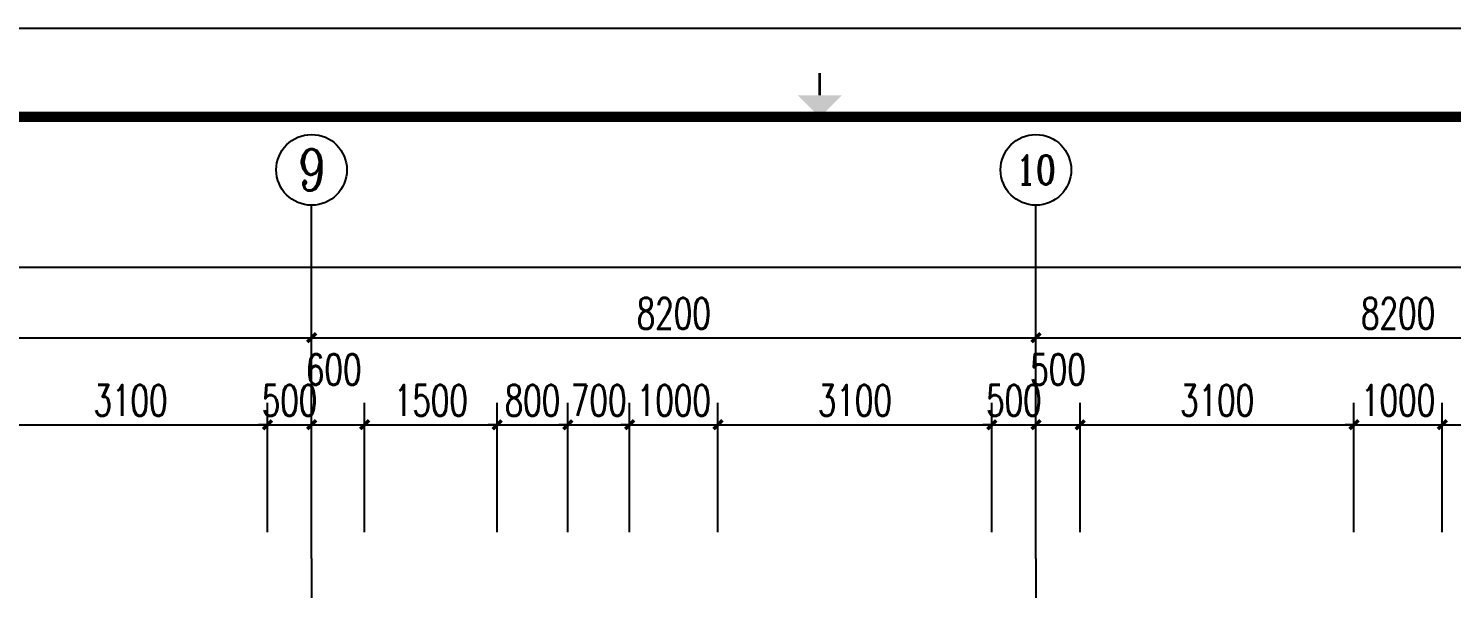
# Model space of a CAD drawing. Header units: millimetres. Extents: x 0 to 118900, y 0 to 84100.
# Drawn here: x 50492 to 66603, y 77762 to 84100 of the extents above; entities that cross this region are included whole.
import ezdxf
from ezdxf.enums import TextEntityAlignment as Align

# ---------------------------------------------------------------- set-up
doc = ezdxf.new("R2010")
doc.units = ezdxf.units.MM
doc.linetypes.add('DOTE', pattern=[2.42, 2, -0.2, 0.02, -0.2])
for name, color, linetype in [('AXIS', 3, 'Continuous'), ('AXIS_TEXT', 7, 'Continuous'), ('DOTE', 1, 'DOTE'), ('PUB_DIM', 3, 'Continuous'), ('图框', 7, 'Continuous')]:
    doc.layers.add(name, color=color, linetype=linetype)
doc.styles.add('_TCH_AXIS', font='COMPLEX', dxfattribs={"bigfont": 'GBCBIG'})
doc.styles.add('COMPLEX', font='COMPLEX')
doc.styles.add('DIM_FONT', font='SIMPLEX', dxfattribs={"width": 0.7, "bigfont": 'GBCBIG'})
doc.styles.add('TKZ1_tjhts.shx', font='tjromant.shx', dxfattribs={"bigfont": 'tjhts.shx'})
doc.dimstyles.new('_TCH_ARCH&&100', dxfattribs={"dimtxt": 350, "dimasz": 100, "dimexe": 250, "dimexo": 300, "dimgap": 100, "dimtad": 1, "dimdec": 0, "dimzin": 0, "dimdsep": 46, "dimtxsty": 'DIM_FONT', "dimblk": 'ARCHTICK', "dimcen": 0.09, "dimclrt": 7, "dimazin": 2, "dimtfac": 1, "dimtdec": 0, "dimtix": 1, "dimtmove": 2, "dimatfit": 3, "dimldrblk": 'ARCHTICK', "dimfxl": 1, "dimtolj": 1, "dimtzin": 0, "dimarcsym": 0})

# ---------------------------------------------------------------- blocks, each defined once
blk = doc.blocks.new('TJAD_TK_A0_A')
at = {"layer": '图框'}
blk.add_line((1188.88, 841.06), (-0.12, 841.06), dxfattribs=at)
at = {"layer": '图框', "const_width": 0.3}
blk.add_lwpolyline([(594.38, 833.5), (594.38, 836)], dxfattribs=at)
at = {"layer": '图框', "const_width": 1.2}
blk.add_lwpolyline([(1178.88, 10.06), (1178.88, 831.06), (24.88, 831.06), (24.88, 10.06)], close=True, dxfattribs=at)
at = {"layer": '图框'}
blk.add_solid([(591.88, 833.5), (596.88, 833.5), (594.38, 831)], dxfattribs=at)
at = {"style": 'TKZ1_tjhts.shx'}
for tag, p, height, flags in [('ClientChinese_001', (977.79, 443.57), 5, 8), ('ClientChinese_002', (1013.71, 434.65), 5, 8), ('DescriptionChineseA_001', (1089.55, 425.89), 3.6, 8), ('RevA', (1115.23, 424.56), 3, 8), ('ProjectNameChinese_001', (992.73, 296.22), 5, 8), ('SubProjectChinese_001', (1095.02, 282.68), 3, 8), ('SubProjectNo', (1158.66, 271.34), 3, 8), ('ApprovedBy', (1120.43, 250.26), 3.6, 8), ('ApprovedBySignPos', (1139.55, 247.78), 3.6, 9), ('ReviewedBy', (1120.43, 240.36), 3.6, 8), ('ReviewedBySignPos', (1139.55, 238.08), 3.6, 9), ('CheckedBy', (1120.43, 230.63), 3.6, 8), ('CheckedBySignPos', (1138.96, 228.13), 3.6, 9), ('PrincipalInCharge1', (1120.43, 219.88), 3.6, 8), ('PrincipalInCharge1SignPos', (1138.79, 217.18), 3.6, 9), ('PrincipalInCharge2', (1120.43, 210.44), 3.6, 8), ('PrincipalInCharge2SignPos', (1138.61, 207.69), 3.6, 9), ('DisciplineResponsible1', (1120.43, 200.15), 3.6, 8), ('DisciplineResponsible1SignPos', (1139.16, 197.4), 3.6, 9), ('DisciplineResponsible2', (1120.43, 190.13), 3.6, 8), ('DisciplineResponsible2SignPos', (1138.95, 187.58), 3.6, 9), ('DesignedBy1', (1120.43, 180.47), 3.6, 8), ('DesignedBy1SignPos', (1138.5, 177.67), 3.6, 9), ('DesignedBy2', (1120.43, 169.78), 3.6, 8), ('DesignedBy2SignPos', (1138.65, 167.23), 3.6, 9), ('DrawnBy', (1120.43, 160.19), 3.6, 8), ('DrawnBySignPos', (1138.65, 157.82), 3.6, 9), ('DisciplineChinese', (1119.24, 125.84), 3.6, 8), ('StageChinese', (1158.76, 125.37), 3.6, 8), ('DisciplineEnglish', (1119.42, 122.2), 2.2, 8), ('StageEnglish', (1158.94, 121.73), 2.2, 8), ('SheetNo', (1118.87, 114.03), 3, 8), ('Rev2', (1158.86, 113.56), 3, 8)]:
    blk.add_attdef(tag, p, '', height=height, dxfattribs=dict(at, flags=flags))
at = {"style": 'TKZ1_tjhts.shx', "width": 0.7, "flags": 8}
for tag, p, height in [('DateA', (1099.36, 424.56), 3), ('ProjectNo', (1119.31, 270.56), 3), ('ApprovedByDate', (1159.94, 250.39), 3.6), ('ReviewedByDate', (1159.94, 241), 3.6), ('CheckedByDate', (1159.94, 230.41), 3.6), ('PrincipalInCharge1Date', (1159.94, 220.36), 3.6), ('PrincipalInCharge2Date', (1159.94, 210.61), 3.6), ('DisciplineResponsible1Date', (1159.94, 200.05), 3.6), ('DisciplineResponsible2Date', (1159.94, 190.43), 3.6), ('DesignedBy1Date', (1159.94, 179.93), 3.6), ('DesignedBy2Date', (1159.94, 169.41), 3.6), ('DrawnByDate', (1159.94, 159.78), 3.6)]:
    blk.add_attdef(tag, p, '', height=height, dxfattribs=at)
at = {"style": 'TKZ1_tjhts.shx', "flags": 8}
for tag, height, p in [('DescriptionEnglishA', 2.2, (1150.82, 423.33)), ('ClientEnglish', 3, (1139.46, 390.63)), ('ProjectNameEnglish', 3, (1142.02, 290.26)), ('SubProjectEnglish', 2.2, (1148.76, 279.65)), ('SheetTitleEnglish', 3, (1142.79, 135.3))]:
    blk.add_attdef(tag, text='', height=height, dxfattribs=at).set_placement(p, align=Align.MIDDLE_CENTER)
at = {"style": 'TKZ1_tjhts.shx', "flags": 9}
for tag, p in [('Electricity3SignPos', (15.68, 269.92)), ('ELV3SignPos', (23.47, 269.59)), ('Electricity2SignPos', (15.71, 253.14)), ('ELV2SignPos', (23.5, 252.81)), ('Electricity1SignPos', (15.63, 237.78)), ('ELV1SignPos', (23.42, 237.46)), ('Power3SignPos', (23.18, 205.92)), ('HVAC3SignPos', (14.96, 205.89)), ('Power2SignPos', (23.38, 189.51)), ('HVAC2SignPos', (15.13, 189.18)), ('Power1SignPos', (23.75, 173.22)), ('HVAC1SignPos', (15.89, 173.16)), ('Plumbing3SignPos', (16.07, 141.15)), ('Structure7SignPos', (23.2, 141.11)), ('Structure6SignPos', (23, 125.87)), ('Plumbing2SignPos', (14.83, 125.62)), ('Structure5SignPos', (23, 110.08)), ('Plumbing1SignPos', (15.66, 109.11)), ('Structure4SignPos', (23, 93.78)), ('Architecture3SignPos', (16.07, 77.07)), ('Structure3SignPos', (22.74, 77.47)), ('Architecture2SignPos', (15.8, 61.24)), ('Structure2SignPos', (23.12, 62.01)), ('Architecture1SignPos', (16.88, 45.06)), ('Structure1SignPos', (23.11, 45.86))]:
    blk.add_attdef(tag, p, '', height=2.5, rotation=90, dxfattribs=at)
at = {"style": 'TKZ1_tjhts.shx', "flags": 8}
blk.add_attdef('SheetTitleChinese', text='', height=5, dxfattribs=at).set_placement((1140.42, 148.12), align=Align.TOP_CENTER)
blk = doc.blocks.new('_AXISO')
blk.add_circle((0, 0), 0.5)
at = {"layer": 'AXIS_TEXT', "style": 'COMPLEX', "width": 1.041667}
blk.add_attdef('A', text='', height=0.56, dxfattribs=at).set_placement((-0.25, -0.28), (0.25, -0.28), align=Align.FIT)
blk = doc.blocks.new('_ArchTick')
at = {"color": 0, "linetype": 'ByBlock', "const_width": 0.4}
blk.add_lwpolyline([(-0.5, -0.5), (0.5, 0.5)], dxfattribs=at)
blk = doc.blocks.new('*D37')
at = {"layer": 'AXIS', "color": 0, "lineweight": -2, "transparency": 16777216}
for p, q in [((718944, 1612663), (718944, 1615913)), ((793544, 1612663), (793544, 1615913)), ((718944, 1615663), (793544, 1615663))]:
    blk.add_line(p, q, dxfattribs=at)
at = {"layer": 'Defpoints', "color": 0, "transparency": 16777216}
for p in [(793544, 1615663), (718944, 1612363), (793544, 1612363)]:
    blk.add_point(p, dxfattribs=at)
at = {"layer": 'AXIS', "color": 0, "lineweight": -2, "transparency": 16777216, "xscale": 100, "yscale": 100, "zscale": 100, "rotation": 180}
blk.add_blockref('_ArchTick', (718944, 1615663), dxfattribs=at)
at = {"layer": 'AXIS', "color": 0, "lineweight": -2, "transparency": 16777216, "xscale": 100, "yscale": 100, "zscale": 100}
blk.add_blockref('_ArchTick', (793544, 1615663), dxfattribs=at)
at = {"layer": 'AXIS', "color": 7, "transparency": 16777216, "insert": (756244, 1615938), "char_height": 350, "attachment_point": 5, "style": 'DIM_FONT'}
blk.add_mtext('\\A1;74600', dxfattribs=at)
blk = doc.blocks.new('*D43')
at = {"layer": 'AXIS', "color": 0, "lineweight": -2, "transparency": 16777216}
for p, q in [((752544, 1612663), (752544, 1615113)), ((760744, 1612663), (760744, 1615113)), ((752544, 1614863), (760744, 1614863))]:
    blk.add_line(p, q, dxfattribs=at)
at = {"layer": 'Defpoints', "color": 0, "transparency": 16777216}
for p in [(760744, 1614863), (752544, 1612363), (760744, 1612363)]:
    blk.add_point(p, dxfattribs=at)
at = {"layer": 'AXIS', "color": 0, "lineweight": -2, "transparency": 16777216, "xscale": 100, "yscale": 100, "zscale": 100, "rotation": 180}
blk.add_blockref('_ArchTick', (752544, 1614863), dxfattribs=at)
at = {"layer": 'AXIS', "color": 0, "lineweight": -2, "transparency": 16777216, "xscale": 100, "yscale": 100, "zscale": 100}
blk.add_blockref('_ArchTick', (760744, 1614863), dxfattribs=at)
at = {"layer": 'AXIS', "color": 7, "transparency": 16777216, "insert": (756644, 1615138), "char_height": 350, "attachment_point": 5, "style": 'DIM_FONT'}
blk.add_mtext('\\A1;8200', dxfattribs=at)
blk = doc.blocks.new('*D44')
at = {"layer": 'AXIS', "color": 0, "lineweight": -2, "transparency": 16777216}
for p, q in [((760744, 1612663), (760744, 1615113)), ((768944, 1612663), (768944, 1615113)), ((760744, 1614863), (768944, 1614863))]:
    blk.add_line(p, q, dxfattribs=at)
at = {"layer": 'Defpoints', "color": 0, "transparency": 16777216}
for p in [(768944, 1614863), (760744, 1612363), (768944, 1612363)]:
    blk.add_point(p, dxfattribs=at)
at = {"layer": 'AXIS', "color": 0, "lineweight": -2, "transparency": 16777216, "xscale": 100, "yscale": 100, "zscale": 100, "rotation": 180}
blk.add_blockref('_ArchTick', (760744, 1614863), dxfattribs=at)
at = {"layer": 'AXIS', "color": 0, "lineweight": -2, "transparency": 16777216, "xscale": 100, "yscale": 100, "zscale": 100}
blk.add_blockref('_ArchTick', (768944, 1614863), dxfattribs=at)
at = {"layer": 'AXIS', "color": 7, "transparency": 16777216, "insert": (764844, 1615138), "char_height": 350, "attachment_point": 5, "style": 'DIM_FONT'}
blk.add_mtext('\\A1;8200', dxfattribs=at)
blk = doc.blocks.new('*D45')
at = {"layer": 'AXIS', "color": 0, "lineweight": -2, "transparency": 16777216}
for p, q in [((768944, 1612663), (768944, 1615113)), ((777144, 1612663), (777144, 1615113)), ((768944, 1614863), (777144, 1614863))]:
    blk.add_line(p, q, dxfattribs=at)
at = {"layer": 'Defpoints', "color": 0, "transparency": 16777216}
for p in [(777144, 1614863), (768944, 1612363), (777144, 1612363)]:
    blk.add_point(p, dxfattribs=at)
at = {"layer": 'AXIS', "color": 0, "lineweight": -2, "transparency": 16777216, "xscale": 100, "yscale": 100, "zscale": 100, "rotation": 180}
blk.add_blockref('_ArchTick', (768944, 1614863), dxfattribs=at)
at = {"layer": 'AXIS', "color": 0, "lineweight": -2, "transparency": 16777216, "xscale": 100, "yscale": 100, "zscale": 100}
blk.add_blockref('_ArchTick', (777144, 1614863), dxfattribs=at)
at = {"layer": 'AXIS', "color": 7, "transparency": 16777216, "insert": (773044, 1615138), "char_height": 350, "attachment_point": 5, "style": 'DIM_FONT'}
blk.add_mtext('\\A1;8200', dxfattribs=at)
blk = doc.blocks.new('*D423')
at = {"layer": 'Defpoints', "color": 0, "transparency": 16777216}
for p in [(53198, 79615), (50098, 78100), (53198, 78100)]:
    blk.add_point(p, dxfattribs=at)
at = {"layer": 'PUB_DIM', "color": 0, "lineweight": -2, "transparency": 16777216}
for p, q in [((50098, 78400), (50098, 79865)), ((53198, 78400), (53198, 79865)), ((50098, 79615), (53198, 79615))]:
    blk.add_line(p, q, dxfattribs=at)
at = {"layer": 'PUB_DIM', "color": 0, "lineweight": -2, "transparency": 16777216, "xscale": 100, "yscale": 100, "zscale": 100, "rotation": 180}
blk.add_blockref('_ArchTick', (50098, 79615), dxfattribs=at)
at = {"layer": 'PUB_DIM', "color": 0, "lineweight": -2, "transparency": 16777216, "xscale": 100, "yscale": 100, "zscale": 100}
blk.add_blockref('_ArchTick', (53198, 79615), dxfattribs=at)
at = {"layer": 'PUB_DIM', "color": 7, "transparency": 16777216, "insert": (51648, 79890), "char_height": 350, "attachment_point": 5, "style": 'DIM_FONT'}
blk.add_mtext('\\A1;3100', dxfattribs=at)
blk = doc.blocks.new('*D424')
at = {"layer": 'Defpoints', "color": 0, "transparency": 16777216}
for p in [(53698, 79615), (53198, 78100), (53698, 78100)]:
    blk.add_point(p, dxfattribs=at)
at = {"layer": 'PUB_DIM', "color": 0, "lineweight": -2, "transparency": 16777216}
for p, q in [((53198, 78400), (53198, 79865)), ((53698, 78400), (53698, 79865)), ((53198, 79615), (53098, 79615)), ((53198, 79615), (53698, 79615)), ((53698, 79615), (53798, 79615))]:
    blk.add_line(p, q, dxfattribs=at)
at = {"layer": 'PUB_DIM', "color": 0, "lineweight": -2, "transparency": 16777216, "xscale": 100, "yscale": 100, "zscale": 100}
blk.add_blockref('_ArchTick', (53198, 79615), dxfattribs=at)
at = {"layer": 'PUB_DIM', "color": 0, "lineweight": -2, "transparency": 16777216, "xscale": 100, "yscale": 100, "zscale": 100, "rotation": 180}
blk.add_blockref('_ArchTick', (53698, 79615), dxfattribs=at)
at = {"layer": 'PUB_DIM', "color": 7, "transparency": 16777216, "insert": (53448, 79890), "char_height": 350, "attachment_point": 5, "style": 'DIM_FONT'}
blk.add_mtext('\\A1;500', dxfattribs=at)
blk = doc.blocks.new('*D425')
at = {"layer": 'Defpoints', "color": 0, "transparency": 16777216}
for p in [(54298, 79615), (53698, 78100), (54298, 78100)]:
    blk.add_point(p, dxfattribs=at)
at = {"layer": 'PUB_DIM', "color": 0, "lineweight": -2, "transparency": 16777216}
for p, q in [((53698, 78400), (53698, 79865)), ((54298, 78400), (54298, 79865)), ((53698, 79615), (54298, 79615))]:
    blk.add_line(p, q, dxfattribs=at)
at = {"layer": 'PUB_DIM', "color": 0, "lineweight": -2, "transparency": 16777216, "xscale": 100, "yscale": 100, "zscale": 100, "rotation": 180}
blk.add_blockref('_ArchTick', (53698, 79615), dxfattribs=at)
at = {"layer": 'PUB_DIM', "color": 0, "lineweight": -2, "transparency": 16777216, "xscale": 100, "yscale": 100, "zscale": 100}
blk.add_blockref('_ArchTick', (54298, 79615), dxfattribs=at)
at = {"layer": 'PUB_DIM', "color": 7, "transparency": 16777216, "insert": (53948, 80240), "char_height": 350, "attachment_point": 5, "style": 'DIM_FONT'}
blk.add_mtext('\\A1;600', dxfattribs=at)
blk = doc.blocks.new('*D426')
at = {"layer": 'Defpoints', "color": 0, "transparency": 16777216}
for p in [(55798, 79615), (54298, 78100), (55798, 78100)]:
    blk.add_point(p, dxfattribs=at)
at = {"layer": 'PUB_DIM', "color": 0, "lineweight": -2, "transparency": 16777216}
for p, q in [((54298, 78400), (54298, 79865)), ((55798, 78400), (55798, 79865)), ((54298, 79615), (55798, 79615))]:
    blk.add_line(p, q, dxfattribs=at)
at = {"layer": 'PUB_DIM', "color": 0, "lineweight": -2, "transparency": 16777216, "xscale": 100, "yscale": 100, "zscale": 100, "rotation": 180}
blk.add_blockref('_ArchTick', (54298, 79615), dxfattribs=at)
at = {"layer": 'PUB_DIM', "color": 0, "lineweight": -2, "transparency": 16777216, "xscale": 100, "yscale": 100, "zscale": 100}
blk.add_blockref('_ArchTick', (55798, 79615), dxfattribs=at)
at = {"layer": 'PUB_DIM', "color": 7, "transparency": 16777216, "insert": (55048, 79890), "char_height": 350, "attachment_point": 5, "style": 'DIM_FONT'}
blk.add_mtext('\\A1;1500', dxfattribs=at)
blk = doc.blocks.new('*D427')
at = {"layer": 'Defpoints', "color": 0, "transparency": 16777216}
for p in [(56598, 79615), (55798, 78100), (56598, 78100)]:
    blk.add_point(p, dxfattribs=at)
at = {"layer": 'PUB_DIM', "color": 0, "lineweight": -2, "transparency": 16777216}
for p, q in [((55798, 78400), (55798, 79865)), ((56598, 78400), (56598, 79865)), ((55798, 79615), (55698, 79615)), ((55798, 79615), (56598, 79615)), ((56598, 79615), (56698, 79615))]:
    blk.add_line(p, q, dxfattribs=at)
at = {"layer": 'PUB_DIM', "color": 0, "lineweight": -2, "transparency": 16777216, "xscale": 100, "yscale": 100, "zscale": 100}
blk.add_blockref('_ArchTick', (55798, 79615), dxfattribs=at)
at = {"layer": 'PUB_DIM', "color": 0, "lineweight": -2, "transparency": 16777216, "xscale": 100, "yscale": 100, "zscale": 100, "rotation": 180}
blk.add_blockref('_ArchTick', (56598, 79615), dxfattribs=at)
at = {"layer": 'PUB_DIM', "color": 7, "transparency": 16777216, "insert": (56198, 79890), "char_height": 350, "attachment_point": 5, "style": 'DIM_FONT'}
blk.add_mtext('\\A1;800', dxfattribs=at)
blk = doc.blocks.new('*D428')
at = {"layer": 'Defpoints', "color": 0, "transparency": 16777216}
for p in [(57298, 79615), (56598, 78100), (57298, 78100)]:
    blk.add_point(p, dxfattribs=at)
at = {"layer": 'PUB_DIM', "color": 0, "lineweight": -2, "transparency": 16777216}
for p, q in [((56598, 78400), (56598, 79865)), ((57298, 78400), (57298, 79865)), ((56598, 79615), (56498, 79615)), ((56598, 79615), (57298, 79615)), ((57298, 79615), (57398, 79615))]:
    blk.add_line(p, q, dxfattribs=at)
at = {"layer": 'PUB_DIM', "color": 0, "lineweight": -2, "transparency": 16777216, "xscale": 100, "yscale": 100, "zscale": 100}
blk.add_blockref('_ArchTick', (56598, 79615), dxfattribs=at)
at = {"layer": 'PUB_DIM', "color": 0, "lineweight": -2, "transparency": 16777216, "xscale": 100, "yscale": 100, "zscale": 100, "rotation": 180}
blk.add_blockref('_ArchTick', (57298, 79615), dxfattribs=at)
at = {"layer": 'PUB_DIM', "color": 7, "transparency": 16777216, "insert": (56948, 79890), "char_height": 350, "attachment_point": 5, "style": 'DIM_FONT'}
blk.add_mtext('\\A1;700', dxfattribs=at)
blk = doc.blocks.new('*D429')
at = {"layer": 'Defpoints', "color": 0, "transparency": 16777216}
for p in [(58298, 79615), (57298, 78100), (58298, 78100)]:
    blk.add_point(p, dxfattribs=at)
at = {"layer": 'PUB_DIM', "color": 0, "lineweight": -2, "transparency": 16777216}
for p, q in [((57298, 78400), (57298, 79865)), ((58298, 78400), (58298, 79865)), ((57298, 79615), (57198, 79615)), ((57298, 79615), (58298, 79615)), ((58298, 79615), (58398, 79615))]:
    blk.add_line(p, q, dxfattribs=at)
at = {"layer": 'PUB_DIM', "color": 0, "lineweight": -2, "transparency": 16777216, "xscale": 100, "yscale": 100, "zscale": 100}
blk.add_blockref('_ArchTick', (57298, 79615), dxfattribs=at)
at = {"layer": 'PUB_DIM', "color": 0, "lineweight": -2, "transparency": 16777216, "xscale": 100, "yscale": 100, "zscale": 100, "rotation": 180}
blk.add_blockref('_ArchTick', (58298, 79615), dxfattribs=at)
at = {"layer": 'PUB_DIM', "color": 7, "transparency": 16777216, "insert": (57798, 79890), "char_height": 350, "attachment_point": 5, "style": 'DIM_FONT'}
blk.add_mtext('\\A1;1000', dxfattribs=at)
blk = doc.blocks.new('*D430')
at = {"layer": 'Defpoints', "color": 0, "transparency": 16777216}
for p in [(61398, 79615), (58298, 78100), (61398, 78100)]:
    blk.add_point(p, dxfattribs=at)
at = {"layer": 'PUB_DIM', "color": 0, "lineweight": -2, "transparency": 16777216}
for p, q in [((58298, 78400), (58298, 79865)), ((61398, 78400), (61398, 79865)), ((58298, 79615), (61398, 79615))]:
    blk.add_line(p, q, dxfattribs=at)
at = {"layer": 'PUB_DIM', "color": 0, "lineweight": -2, "transparency": 16777216, "xscale": 100, "yscale": 100, "zscale": 100, "rotation": 180}
blk.add_blockref('_ArchTick', (58298, 79615), dxfattribs=at)
at = {"layer": 'PUB_DIM', "color": 0, "lineweight": -2, "transparency": 16777216, "xscale": 100, "yscale": 100, "zscale": 100}
blk.add_blockref('_ArchTick', (61398, 79615), dxfattribs=at)
at = {"layer": 'PUB_DIM', "color": 7, "transparency": 16777216, "insert": (59848, 79890), "char_height": 350, "attachment_point": 5, "style": 'DIM_FONT'}
blk.add_mtext('\\A1;3100', dxfattribs=at)
blk = doc.blocks.new('*D431')
at = {"layer": 'Defpoints', "color": 0, "transparency": 16777216}
for p in [(61898, 79615), (61398, 78100), (61898, 78100)]:
    blk.add_point(p, dxfattribs=at)
at = {"layer": 'PUB_DIM', "color": 0, "lineweight": -2, "transparency": 16777216}
for p, q in [((61398, 78400), (61398, 79865)), ((61898, 78400), (61898, 79865)), ((61398, 79615), (61298, 79615)), ((61398, 79615), (61898, 79615)), ((61898, 79615), (61998, 79615))]:
    blk.add_line(p, q, dxfattribs=at)
at = {"layer": 'PUB_DIM', "color": 0, "lineweight": -2, "transparency": 16777216, "xscale": 100, "yscale": 100, "zscale": 100}
blk.add_blockref('_ArchTick', (61398, 79615), dxfattribs=at)
at = {"layer": 'PUB_DIM', "color": 0, "lineweight": -2, "transparency": 16777216, "xscale": 100, "yscale": 100, "zscale": 100, "rotation": 180}
blk.add_blockref('_ArchTick', (61898, 79615), dxfattribs=at)
at = {"layer": 'PUB_DIM', "color": 7, "transparency": 16777216, "insert": (61648, 79890), "char_height": 350, "attachment_point": 5, "style": 'DIM_FONT'}
blk.add_mtext('\\A1;500', dxfattribs=at)
blk = doc.blocks.new('*D432')
at = {"layer": 'Defpoints', "color": 0, "transparency": 16777216}
for p in [(62398, 79615), (61898, 78100), (62398, 78100)]:
    blk.add_point(p, dxfattribs=at)
at = {"layer": 'PUB_DIM', "color": 0, "lineweight": -2, "transparency": 16777216}
for p, q in [((61898, 78400), (61898, 79865)), ((62398, 78400), (62398, 79865)), ((61898, 79615), (62398, 79615))]:
    blk.add_line(p, q, dxfattribs=at)
at = {"layer": 'PUB_DIM', "color": 0, "lineweight": -2, "transparency": 16777216, "xscale": 100, "yscale": 100, "zscale": 100, "rotation": 180}
blk.add_blockref('_ArchTick', (61898, 79615), dxfattribs=at)
at = {"layer": 'PUB_DIM', "color": 0, "lineweight": -2, "transparency": 16777216, "xscale": 100, "yscale": 100, "zscale": 100}
blk.add_blockref('_ArchTick', (62398, 79615), dxfattribs=at)
at = {"layer": 'PUB_DIM', "color": 7, "transparency": 16777216, "insert": (62148, 80240), "char_height": 350, "attachment_point": 5, "style": 'DIM_FONT'}
blk.add_mtext('\\A1;500', dxfattribs=at)
blk = doc.blocks.new('*D433')
at = {"layer": 'Defpoints', "color": 0, "transparency": 16777216}
for p in [(65498, 79615), (62398, 78100), (65498, 78100)]:
    blk.add_point(p, dxfattribs=at)
at = {"layer": 'PUB_DIM', "color": 0, "lineweight": -2, "transparency": 16777216}
for p, q in [((62398, 78400), (62398, 79865)), ((65498, 78400), (65498, 79865)), ((62398, 79615), (65498, 79615))]:
    blk.add_line(p, q, dxfattribs=at)
at = {"layer": 'PUB_DIM', "color": 0, "lineweight": -2, "transparency": 16777216, "xscale": 100, "yscale": 100, "zscale": 100, "rotation": 180}
blk.add_blockref('_ArchTick', (62398, 79615), dxfattribs=at)
at = {"layer": 'PUB_DIM', "color": 0, "lineweight": -2, "transparency": 16777216, "xscale": 100, "yscale": 100, "zscale": 100}
blk.add_blockref('_ArchTick', (65498, 79615), dxfattribs=at)
at = {"layer": 'PUB_DIM', "color": 7, "transparency": 16777216, "insert": (63948, 79890), "char_height": 350, "attachment_point": 5, "style": 'DIM_FONT'}
blk.add_mtext('\\A1;3100', dxfattribs=at)
blk = doc.blocks.new('*D434')
at = {"layer": 'Defpoints', "color": 0, "transparency": 16777216}
for p in [(66498, 79615), (65498, 78100), (66498, 78100)]:
    blk.add_point(p, dxfattribs=at)
at = {"layer": 'PUB_DIM', "color": 0, "lineweight": -2, "transparency": 16777216}
for p, q in [((65498, 78400), (65498, 79865)), ((66498, 78400), (66498, 79865)), ((65498, 79615), (65398, 79615)), ((65498, 79615), (66498, 79615)), ((66498, 79615), (66598, 79615))]:
    blk.add_line(p, q, dxfattribs=at)
at = {"layer": 'PUB_DIM', "color": 0, "lineweight": -2, "transparency": 16777216, "xscale": 100, "yscale": 100, "zscale": 100}
blk.add_blockref('_ArchTick', (65498, 79615), dxfattribs=at)
at = {"layer": 'PUB_DIM', "color": 0, "lineweight": -2, "transparency": 16777216, "xscale": 100, "yscale": 100, "zscale": 100, "rotation": 180}
blk.add_blockref('_ArchTick', (66498, 79615), dxfattribs=at)
at = {"layer": 'PUB_DIM', "color": 7, "transparency": 16777216, "insert": (65998, 79890), "char_height": 350, "attachment_point": 5, "style": 'DIM_FONT'}
blk.add_mtext('\\A1;1000', dxfattribs=at)
blk = doc.blocks.new('*D435')
at = {"layer": 'Defpoints', "color": 0, "transparency": 16777216}
for p in [(69598, 79615), (66498, 78100), (69598, 78100)]:
    blk.add_point(p, dxfattribs=at)
at = {"layer": 'PUB_DIM', "color": 0, "lineweight": -2, "transparency": 16777216}
for p, q in [((66498, 78400), (66498, 79865)), ((69598, 78400), (69598, 79865)), ((66498, 79615), (69598, 79615))]:
    blk.add_line(p, q, dxfattribs=at)
at = {"layer": 'PUB_DIM', "color": 0, "lineweight": -2, "transparency": 16777216, "xscale": 100, "yscale": 100, "zscale": 100, "rotation": 180}
blk.add_blockref('_ArchTick', (66498, 79615), dxfattribs=at)
at = {"layer": 'PUB_DIM', "color": 0, "lineweight": -2, "transparency": 16777216, "xscale": 100, "yscale": 100, "zscale": 100}
blk.add_blockref('_ArchTick', (69598, 79615), dxfattribs=at)
at = {"layer": 'PUB_DIM', "color": 7, "transparency": 16777216, "insert": (68048, 79890), "char_height": 350, "attachment_point": 5, "style": 'DIM_FONT'}
blk.add_mtext('\\A1;3100', dxfattribs=at)
blk = doc.blocks.new('AXIS-NET-07')
at = {"layer": 'AXIS'}
for p, q in [((760744, 1612362.8), (760744, 1616362.8)), ((768944, 1612362.8), (768944, 1616362.8))]:
    blk.add_line(p, q, dxfattribs=at)
at = {"layer": 'DOTE'}
for p, q in [((760744, 1612362.8), (760744, 1540152.8)), ((768944, 1612362.8), (768944, 1540152.8))]:
    blk.add_line(p, q, dxfattribs=at)
at = {"layer": 'AXIS'}
ref = blk.add_blockref('_AXISO', (760744, 1616762.8), dxfattribs=dict(at, xscale=800, yscale=800, zscale=800))
ref.add_attrib('A', '9', dxfattribs={"layer": 'AXIS_TEXT', "ltscale": 20, "height": 465.9, "style": '_TCH_AXIS'}).set_placement((760588.7, 1616529.9), (760899.3, 1616529.9), align=Align.FIT)
ref = blk.add_blockref('_AXISO', (768944, 1616762.8), dxfattribs=dict(at, xscale=800, yscale=800, zscale=800))
ref.add_attrib('A', '10', dxfattribs={"layer": 'AXIS_TEXT', "ltscale": 20, "height": 328.45, "style": '_TCH_AXIS'}).set_placement((768717.2, 1616598.6), (769170.8, 1616598.6), align=Align.FIT)
for p1, p2, distance, picture, middle in [((718944, 1612362.8), (793544, 1612362.8), 3300, '*D37', (756244, 1615937.8)), ((752544, 1612362.8), (760744, 1612362.8), 2500, '*D43', (756644, 1615137.8)), ((760744, 1612362.8), (768944, 1612362.8), 2500, '*D44', (764844, 1615137.8)), ((768944, 1612362.8), (777144, 1612362.8), 2500, '*D45', (773044, 1615137.8))]:
    dim = blk.add_aligned_dim(p1=p1, p2=p2, distance=distance, dimstyle='_TCH_ARCH&&100', dxfattribs=at)
    dim.commit()
    dim.dimension.update_dxf_attribs({"geometry": picture, "text_midpoint": middle})

msp = doc.modelspace()

# ---------------------------------------------------------------- block references
at = {"layer": 'DOTE'}
msp.add_blockref('AXIS-NET-07', (-707046.5, -1534262.9), dxfattribs=at)
at = {"layer": '图框', "xscale": 100, "yscale": 100, "zscale": 100}
msp.add_blockref('TJAD_TK_A0_A', (12.1, -5.7), dxfattribs=at)

# ---------------------------------------------------------------- dimensions: what is measured, and where the dimension line sits
at = {"layer": 'PUB_DIM'}
for base, p1, p2, picture, middle in [((54297.6, 79614.9), (53697.6, 78099.9), (54297.6, 78099.9), '*D425', (53947.6, 80239.9)), ((62397.6, 79614.9), (61897.6, 78099.9), (62397.6, 78099.9), '*D432', (62147.6, 80239.9))]:
    dim = msp.add_linear_dim(base=base, p1=p1, p2=p2, angle=0, dimstyle='_TCH_ARCH&&100', dxfattribs=at)
    dim.commit()
    dim.dimension.update_dxf_attribs({"geometry": picture, "text_midpoint": middle, "dimtype": 161})
for p1, p2, picture, middle in [((50097.6, 78099.9), (53197.6, 78099.9), '*D423', (51647.6, 79889.9)), ((53197.6, 78099.9), (53697.6, 78099.9), '*D424', (53447.6, 79889.9)), ((54297.6, 78099.9), (55797.6, 78099.9), '*D426', (55047.6, 79889.9)), ((55797.6, 78099.9), (56597.6, 78099.9), '*D427', (56197.6, 79889.9)), ((56597.6, 78099.9), (57297.6, 78099.9), '*D428', (56947.6, 79889.9)), ((57297.6, 78099.9), (58297.6, 78099.9), '*D429', (57797.6, 79889.9)), ((58297.6, 78099.9), (61397.6, 78099.9), '*D430', (59847.6, 79889.9)), ((61397.6, 78099.9), (61897.6, 78099.9), '*D431', (61647.6, 79889.9)), ((62397.6, 78099.9), (65497.6, 78099.9), '*D433', (63947.6, 79889.9)), ((65497.6, 78099.9), (66497.6, 78099.9), '*D434', (65997.6, 79889.9)), ((66497.6, 78099.9), (69597.6, 78099.9), '*D435', (68047.6, 79889.9))]:
    dim = msp.add_aligned_dim(p1=p1, p2=p2, distance=1515, dimstyle='_TCH_ARCH&&100', dxfattribs=at)
    dim.commit()
    dim.dimension.update_dxf_attribs({"geometry": picture, "text_midpoint": middle})

doc.saveas('drawing.dxf')
